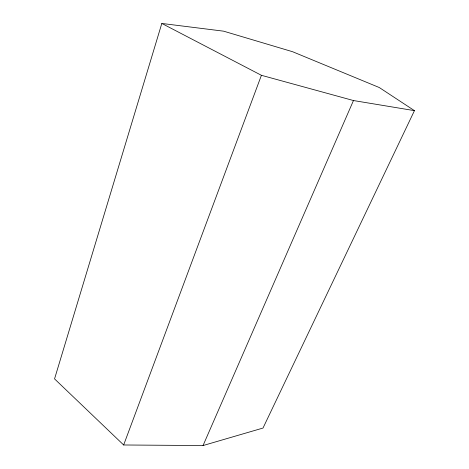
<?xml version="1.0" encoding="UTF-8"?>
<svg xmlns="http://www.w3.org/2000/svg" width="469" height="469" viewBox="0 0 469 469"><rect width="100%" height="100%" fill="white"/><g stroke="black" fill="none" stroke-linecap="round" stroke-linejoin="round"><path stroke-width="0.7" d="M161.817 23.45L54.551 378.888L123.652 444.981L203.036 445.55L263.009 428.045L414.449 110.649L379.31 87.545L292.586 51.719L223.631 31.177L161.817 23.45L261.409 75.304L353.468 100.542L414.449 110.649M123.652 444.981L261.409 75.304M203.036 445.55L353.468 100.542"/></g></svg>
